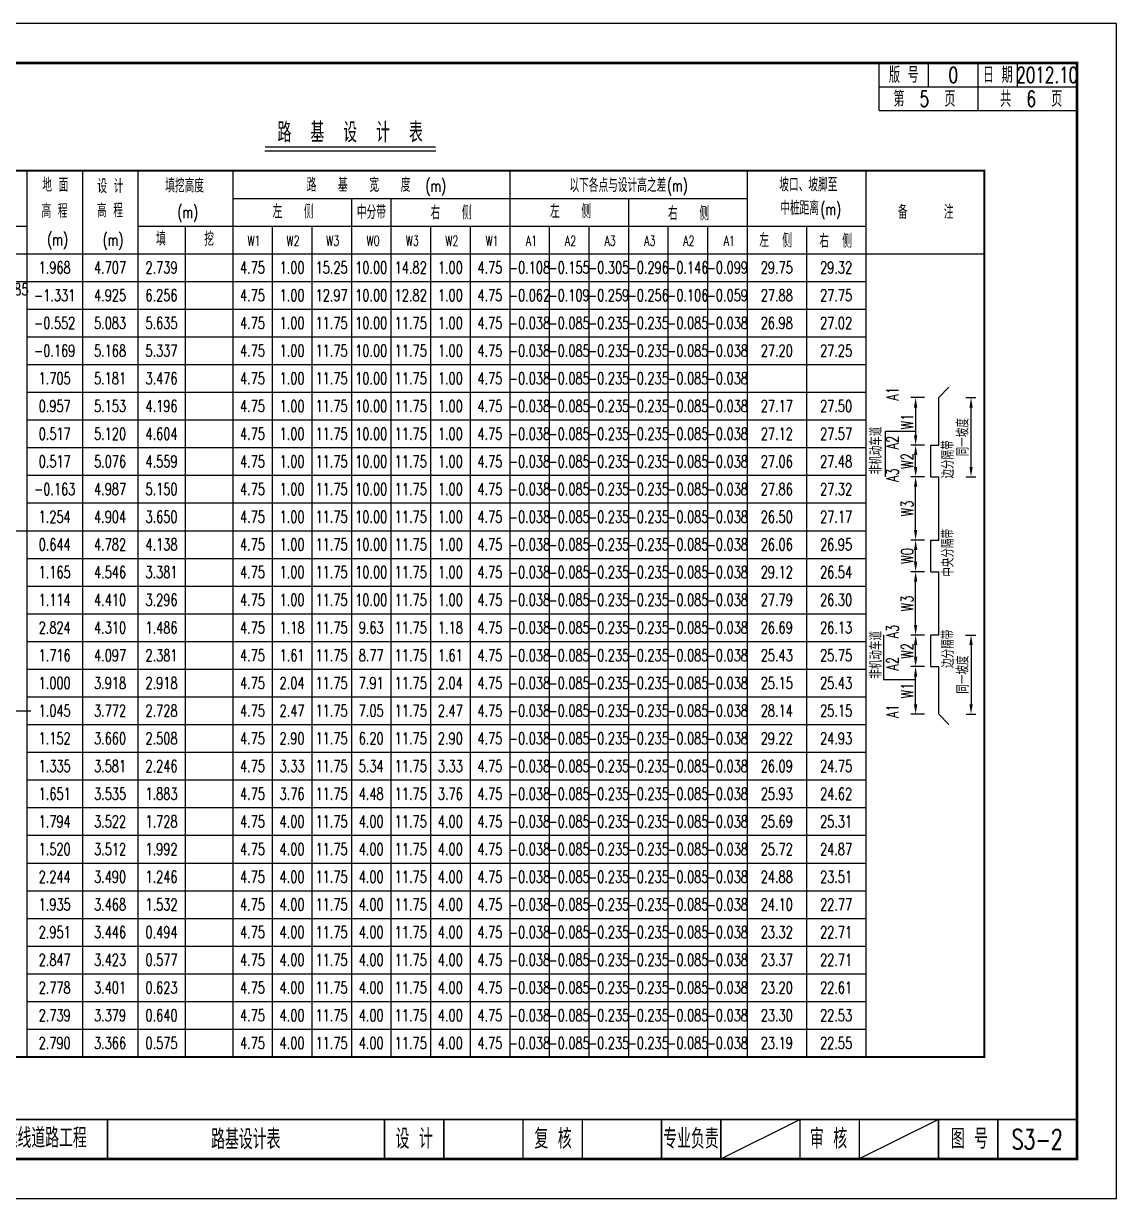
# Model space of a CAD drawing. Header units: inches. Extents: x 1318 to 3988, y 871 to 1396.
# Drawn here: x 3261.5 to 3537.7, y 870.8 to 1167.8 of the extents above; entities that cross this region are included whole.
import ezdxf
from ezdxf.enums import TextEntityAlignment as Align

# ---------------------------------------------------------------- set-up
doc = ezdxf.new("R2010")
doc.units = ezdxf.units.IN
doc.header["$LTSCALE"] = 10
doc.header["$MEASUREMENT"] = 0
for name, color, linetype in [('BIAO_K', 7, 'Continuous'), ('shuju', 3, 'Continuous'), ('图框', 7, 'Continuous'), ('文字', 7, 'Continuous'), ('竖曲线', 5, 'Continuous'), ('表格数据', 5, 'Continuous')]:
    doc.layers.add(name, color=color, linetype=linetype)
doc.styles.get("Standard").update_dxf_attribs({"font": 'simplex1.shx', "width": 0.7, "bigfont": 'hztxt.shx'})
doc.styles.add('style_biao', font='txt', dxfattribs={"width": 0.75, "bigfont": 'hztxt'})
doc.dimstyles.get("Standard").update_dxf_attribs({"dimtxt": 0.18, "dimasz": 0.18, "dimexe": 0.18, "dimexo": 0.0625, "dimgap": 0.09, "dimtad": 0, "dimtih": 1, "dimtoh": 1, "dimdec": 4, "dimzin": 0, "dimdsep": 46, "dimtxsty": 'Standard', "dimcen": 0.09, "dimadec": 0, "dimazin": 0, "dimtfac": 1, "dimtdec": 4, "dimtofl": 0, "dimtmove": 0, "dimatfit": 3, "dimfxl": 0, "dimtolj": 1, "dimtzin": 0, "dimarcsym": 0})

# ---------------------------------------------------------------- blocks, each defined once
blk = doc.blocks.new('series')
at = {"width": 0.75}
for tag, height, p in [('页码', 4, (-35, -19)), ('图名', 5, (-220, -282)), ('图号', 5, (-20, -282))]:
    blk.add_attdef(tag, text='', height=height, dxfattribs=at).set_placement(p, align=Align.MIDDLE_CENTER)
blk = doc.blocks.new('*D39')
at = {"color": 0, "lineweight": -2}
for p, q in [((3489.15, 1061.23), (3485.69, 1061.23)), ((3486.94, 1055.73), (3486.94, 1058.73))]:
    blk.add_line(p, q, dxfattribs=at)
at = {"color": 0}
for points in [[(3486.53, 1058.73), (3487.36, 1058.73), (3486.94, 1061.23)], [(3486.53, 1055.73), (3487.36, 1055.73), (3486.94, 1053.23)]]:
    blk.add_solid(points, dxfattribs=at)
at = {"layer": 'DEFPOINTS', "color": 0}
for p in [(3486.94, 1061.23), (3489.78, 1061.23), (3489.78, 1053.23)]:
    blk.add_point(p, dxfattribs=at)
at = {"color": 0, "insert": (3484.82, 1057.23), "char_height": 3, "attachment_point": 5, "rotation": 90}
blk.add_mtext('\\A1;W2', dxfattribs=at)
blk = doc.blocks.new('*D40')
at = {"color": 0, "lineweight": -2}
for p, q in [((3489.15, 1037.23), (3485.69, 1037.23)), ((3486.94, 1031.73), (3486.94, 1034.73))]:
    blk.add_line(p, q, dxfattribs=at)
at = {"color": 0}
for points in [[(3486.53, 1034.73), (3487.36, 1034.73), (3486.94, 1037.23)], [(3486.53, 1031.73), (3487.36, 1031.73), (3486.94, 1029.23)]]:
    blk.add_solid(points, dxfattribs=at)
at = {"layer": 'DEFPOINTS', "color": 0}
for p in [(3486.94, 1037.23), (3489.78, 1037.23), (3489.78, 1029.23)]:
    blk.add_point(p, dxfattribs=at)
at = {"color": 0, "insert": (3484.82, 1033.23), "char_height": 3, "attachment_point": 5, "rotation": 90}
blk.add_mtext('\\A1;W0', dxfattribs=at)
blk = doc.blocks.new('*D41')
at = {"color": 0, "lineweight": -2}
for p, q in [((3489.15, 1053.23), (3485.69, 1053.23)), ((3486.94, 1039.73), (3486.94, 1050.73))]:
    blk.add_line(p, q, dxfattribs=at)
at = {"color": 0}
for points in [[(3486.53, 1050.73), (3487.36, 1050.73), (3486.94, 1053.23)], [(3486.53, 1039.73), (3487.36, 1039.73), (3486.94, 1037.23)]]:
    blk.add_solid(points, dxfattribs=at)
at = {"layer": 'DEFPOINTS', "color": 0}
for p in [(3486.94, 1053.23), (3489.78, 1053.23), (3489.78, 1037.23)]:
    blk.add_point(p, dxfattribs=at)
at = {"color": 0, "insert": (3484.82, 1045.23), "char_height": 3, "attachment_point": 5, "rotation": 90}
blk.add_mtext('\\A1;W3', dxfattribs=at)
blk = doc.blocks.new('*D42')
at = {"color": 0, "lineweight": -2}
for p, q in [((3489.15, 1073.23), (3485.69, 1073.23)), ((3486.94, 1070.73), (3486.94, 1063.73)), ((3489.15, 1061.23), (3485.69, 1061.23))]:
    blk.add_line(p, q, dxfattribs=at)
at = {"color": 0}
for points in [[(3486.53, 1070.73), (3487.36, 1070.73), (3486.94, 1073.23)], [(3486.53, 1063.73), (3487.36, 1063.73), (3486.94, 1061.23)]]:
    blk.add_solid(points, dxfattribs=at)
at = {"layer": 'DEFPOINTS', "color": 0}
for p in [(3489.78, 1073.23), (3486.94, 1061.23), (3489.78, 1061.23)]:
    blk.add_point(p, dxfattribs=at)
at = {"color": 0, "insert": (3484.82, 1067.23), "char_height": 3, "attachment_point": 5, "rotation": 90}
blk.add_mtext('\\A1;W1', dxfattribs=at)
blk = doc.blocks.new('*D43')
at = {"layer": 'DEFPOINTS', "color": 0}
for p in [(3499.02, 1073.23), (3500.95, 1073.23), (3499.06, 1053.23)]:
    blk.add_point(p, dxfattribs=at)
at = {"layer": 'shuju', "color": 0, "lineweight": -2}
for p, q in [((3499.64, 1073.23), (3502.2, 1073.23)), ((3500.95, 1055.73), (3500.95, 1070.73)), ((3499.68, 1053.23), (3502.2, 1053.23))]:
    blk.add_line(p, q, dxfattribs=at)
at = {"layer": 'shuju', "color": 0}
for points in [[(3500.54, 1070.73), (3501.37, 1070.73), (3500.95, 1073.23)], [(3500.54, 1055.73), (3501.37, 1055.73), (3500.95, 1053.23)]]:
    blk.add_solid(points, dxfattribs=at)
at = {"layer": 'shuju', "color": 0, "insert": (3498.83, 1063.23), "char_height": 3, "attachment_point": 5, "rotation": 90}
blk.add_mtext('\\A1;同一坡度', dxfattribs=at)
blk = doc.blocks.new('*D44')
at = {"layer": 'DEFPOINTS', "color": 0}
for p in [(3498.96, 1013.23), (3499.08, 993.23), (3500.95, 993.23)]:
    blk.add_point(p, dxfattribs=at)
at = {"layer": 'shuju', "color": 0, "lineweight": -2}
for p, q in [((3499.58, 1013.23), (3502.2, 1013.23)), ((3500.95, 1010.73), (3500.95, 995.73)), ((3499.71, 993.23), (3502.2, 993.23))]:
    blk.add_line(p, q, dxfattribs=at)
at = {"layer": 'shuju', "color": 0}
for points in [[(3500.54, 1010.73), (3501.37, 1010.73), (3500.95, 1013.23)], [(3500.54, 995.73), (3501.37, 995.73), (3500.95, 993.23)]]:
    blk.add_solid(points, dxfattribs=at)
at = {"layer": 'shuju', "color": 0, "insert": (3498.83, 1003.23), "char_height": 3, "attachment_point": 5, "rotation": 90}
blk.add_mtext('\\A1;同一坡度', dxfattribs=at)
blk = doc.blocks.new('*D45')
at = {"color": 0, "lineweight": -2}
for p, q in [((3489.15, 1013.23), (3485.69, 1013.23)), ((3486.94, 1007.73), (3486.94, 1010.73))]:
    blk.add_line(p, q, dxfattribs=at)
at = {"color": 0}
for points in [[(3486.53, 1010.73), (3487.36, 1010.73), (3486.94, 1013.23)], [(3486.53, 1007.73), (3487.36, 1007.73), (3486.94, 1005.23)]]:
    blk.add_solid(points, dxfattribs=at)
at = {"layer": 'DEFPOINTS', "color": 0}
for p in [(3486.94, 1013.23), (3489.78, 1013.23), (3489.78, 1005.23)]:
    blk.add_point(p, dxfattribs=at)
at = {"color": 0, "insert": (3484.82, 1009.23), "char_height": 3, "attachment_point": 5, "rotation": 90}
blk.add_mtext('\\A1;W2', dxfattribs=at)
blk = doc.blocks.new('*D46')
at = {"color": 0, "lineweight": -2}
for p, q in [((3489.15, 1005.23), (3485.69, 1005.23)), ((3486.94, 995.73), (3486.94, 1002.73)), ((3489.15, 993.23), (3485.69, 993.23))]:
    blk.add_line(p, q, dxfattribs=at)
at = {"color": 0}
for points in [[(3486.53, 1002.73), (3487.36, 1002.73), (3486.94, 1005.23)], [(3486.53, 995.73), (3487.36, 995.73), (3486.94, 993.23)]]:
    blk.add_solid(points, dxfattribs=at)
at = {"layer": 'DEFPOINTS', "color": 0}
for p in [(3486.94, 1005.23), (3489.78, 1005.23), (3489.78, 993.23)]:
    blk.add_point(p, dxfattribs=at)
at = {"color": 0, "insert": (3484.82, 999.23), "char_height": 3, "attachment_point": 5, "rotation": 90}
blk.add_mtext('\\A1;W1', dxfattribs=at)
blk = doc.blocks.new('*D47')
at = {"color": 0, "lineweight": -2}
for p, q in [((3489.15, 1029.23), (3485.69, 1029.23)), ((3486.94, 1015.73), (3486.94, 1026.73))]:
    blk.add_line(p, q, dxfattribs=at)
at = {"color": 0}
for points in [[(3486.53, 1026.73), (3487.36, 1026.73), (3486.94, 1029.23)], [(3486.53, 1015.73), (3487.36, 1015.73), (3486.94, 1013.23)]]:
    blk.add_solid(points, dxfattribs=at)
at = {"layer": 'DEFPOINTS', "color": 0}
for p in [(3486.94, 1029.23), (3489.78, 1029.23), (3489.78, 1013.23)]:
    blk.add_point(p, dxfattribs=at)
at = {"color": 0, "insert": (3484.82, 1021.23), "char_height": 3, "attachment_point": 5, "rotation": 90}
blk.add_mtext('\\A1;W3', dxfattribs=at)

msp = doc.modelspace()

# ---------------------------------------------------------------- linework, layer by layer
msp.add_line((3322.48378, 1135.59027), (3365.69658, 1135.59027))
msp.add_lwpolyline([(3537.70962, 870.79758), (3537.70962, 1167.79758), (3117.70962, 1167.79758), (3117.70962, 870.79758)], close=True)
at = {"const_width": 0.4}
msp.add_lwpolyline([(3322.48378, 1136.59027), (3365.64865, 1136.59027)], dxfattribs=at)
at = {"layer": 'BIAO_K'}
for p, q in [((3262.34346, 1130.59922), (3262.34346, 906.59922)), ((3276.34346, 1130.59922), (3276.34346, 906.59922)), ((3290.34346, 1130.59922), (3290.34346, 906.59922)), ((3314.34346, 1130.59922), (3314.34346, 906.59922)), ((3384.34346, 1130.59922), (3384.34346, 906.59922)), ((3444.34346, 1130.59922), (3444.34346, 906.59922)), ((3474.34346, 1130.59922), (3474.34346, 906.59922)), ((3314.34346, 1123.59922), (3444.34346, 1123.59922)), ((3344.34346, 1123.59922), (3344.34346, 906.59922)), ((3354.34346, 1123.59922), (3354.34346, 906.59922)), ((3414.34346, 1123.59922), (3414.34346, 906.59922)), ((3190.34346, 1116.59922), (3262.34346, 1116.59922)), ((3290.34346, 1116.59922), (3474.34346, 1116.59922)), ((3302.34346, 1116.59922), (3302.34346, 906.59922)), ((3324.34346, 1116.59922), (3324.34346, 906.59922)), ((3334.34346, 1116.59922), (3334.34346, 906.59922)), ((3364.34346, 1116.59922), (3364.34346, 906.59922)), ((3374.34346, 1116.59922), (3374.34346, 906.59922)), ((3384.34346, 1116.59922), (3384.34346, 906.59922)), ((3394.34346, 1116.59922), (3394.34346, 906.59922)), ((3404.34346, 1116.59922), (3404.34346, 906.59922)), ((3424.34346, 1116.59922), (3424.34346, 906.59922)), ((3434.34346, 1116.59922), (3434.34346, 906.59922)), ((3459.34346, 1116.59922), (3459.34346, 906.59922)), ((3170.34346, 1109.59922), (3504.34346, 1109.59922)), ((3262.34346, 1102.59922), (3474.34346, 1102.59922)), ((3262.34346, 1095.59922), (3474.34346, 1095.59922)), ((3262.34346, 1088.59922), (3474.34346, 1088.59922)), ((3262.34346, 1081.59922), (3474.34346, 1081.59922)), ((3262.34346, 1074.59922), (3474.34346, 1074.59922)), ((3262.34346, 1067.59922), (3474.34346, 1067.59922)), ((3262.34346, 1060.59922), (3474.34346, 1060.59922)), ((3262.34346, 1053.59922), (3474.34346, 1053.59922)), ((3262.34346, 1046.59922), (3474.34346, 1046.59922)), ((3262.34346, 1039.59922), (3474.34346, 1039.59922)), ((3262.34346, 1032.59922), (3474.34346, 1032.59922)), ((3262.34346, 1025.59922), (3474.34346, 1025.59922)), ((3262.34346, 1018.59922), (3474.34346, 1018.59922)), ((3262.34346, 1011.59922), (3474.34346, 1011.59922)), ((3262.34346, 1004.59922), (3474.34346, 1004.59922)), ((3262.34346, 997.59922), (3474.34346, 997.59922)), ((3262.34346, 990.59922), (3474.34346, 990.59922)), ((3262.34346, 983.59922), (3474.34346, 983.59922)), ((3262.34346, 976.59922), (3474.34346, 976.59922)), ((3262.34346, 969.59922), (3474.34346, 969.59922)), ((3262.34346, 962.59922), (3474.34346, 962.59922)), ((3262.34346, 955.59922), (3474.34346, 955.59922)), ((3262.34346, 948.59922), (3474.34346, 948.59922)), ((3262.34346, 941.59922), (3474.34346, 941.59922)), ((3262.34346, 934.59922), (3474.34346, 934.59922)), ((3262.34346, 927.59922), (3474.34346, 927.59922)), ((3262.34346, 920.59922), (3474.34346, 920.59922)), ((3262.34346, 913.59922), (3474.34346, 913.59922))]:
    msp.add_line(p, q, dxfattribs=at)
at = {"layer": 'BIAO_K', "const_width": 0.5}
msp.add_lwpolyline([(3170.34346, 906.59922), (3504.34346, 906.59922), (3504.34346, 1130.59922), (3170.34346, 1130.59922)], close=True, dxfattribs=at)
at = {"layer": 'BIAO_K', "color": 1}
for points in [[(3492.78862, 1073.23295), (3495.34557, 1075.85654)], [(3492.78862, 1061.23295), (3492.78862, 1073.23295)], [(3490.78862, 1053.23295), (3490.78862, 1061.23295)], [(3490.78862, 1061.23295), (3492.78862, 1061.23295)], [(3490.78862, 1053.23295), (3492.78862, 1053.23295)], [(3492.78862, 1037.23295), (3492.78862, 1053.23295)], [(3490.78862, 1037.23295), (3492.78862, 1037.23295)], [(3490.78862, 1029.23295), (3490.78862, 1037.23295)], [(3490.78862, 1029.23295), (3492.78862, 1029.23295)], [(3492.78862, 1013.23295), (3492.78862, 1029.23295)], [(3490.78862, 1013.23295), (3492.78862, 1013.23295)], [(3490.78862, 1005.23295), (3490.78862, 1013.23295)], [(3490.78862, 1005.23295), (3492.78862, 1005.23295)], [(3492.78862, 993.23295), (3492.78862, 1005.23295)], [(3492.78862, 993.23295), (3495.34557, 990.60936)]]:
    msp.add_lwpolyline(points, dxfattribs=at)
at = {"layer": 'shuju'}
for p, q in [((3486.83257, 1064.70217), (3479.27466, 1064.70217)), ((3479.27466, 1064.70217), (3479.27466, 1053.23295)), ((3478.82053, 1013.23295), (3478.82053, 1001.97848)), ((3478.82053, 1001.97848), (3486.90978, 1001.97848))]:
    msp.add_line(p, q, dxfattribs=at)
at = {"layer": '图框'}
for p, q in [((3477.70962, 1145.79758), (3477.70962, 1157.79758)), ((3490.20962, 1151.79758), (3490.20962, 1157.79758)), ((3502.70962, 1151.79758), (3502.70962, 1157.79758)), ((3512.70962, 1151.79758), (3512.70962, 1157.79758)), ((3477.70962, 1151.79758), (3527.70962, 1151.79758)), ((3502.70962, 1145.79758), (3502.70962, 1151.79758)), ((3477.70962, 1145.79758), (3527.70962, 1145.79758)), ((3437.70962, 880.79758), (3457.70962, 890.79758)), ((3492.70962, 890.79758), (3472.70962, 880.79758))]:
    msp.add_line(p, q, dxfattribs=at)
for points, const_width in [([(3527.70962, 1157.79758), (3147.70962, 1157.79758), (3147.70962, 880.79758), (3527.70962, 880.79758), (3527.70962, 1157.79758)], 0.7), ([(3147.70962, 890.79758), (3527.70962, 890.79758)], 0.4), ([(3282.70962, 880.79758), (3282.70962, 890.79758)], 0.4), ([(3352.70962, 880.79758), (3352.70962, 890.79758)], 0.4), ([(3367.70962, 880.79758), (3367.70962, 890.79758)], 0.4), ([(3387.70962, 880.79758), (3387.70962, 890.79758)], 0.4), ([(3402.70962, 880.79758), (3402.70962, 890.79758)], 0.4), ([(3422.70962, 880.79758), (3422.70962, 890.79758)], 0.4), ([(3422.70962, 880.79758), (3422.70962, 890.79758)], 0.4), ([(3437.70962, 880.79758), (3437.70962, 890.79758)], 0.4), ([(3457.70962, 880.79758), (3457.70962, 890.79758)], 0.4), ([(3472.70962, 880.79758), (3472.70962, 890.79758)], 0.4), ([(3492.70962, 880.79758), (3492.70962, 890.79758)], 0.4), ([(3507.70962, 880.79758), (3507.70962, 890.79758)], 0.4)]:
    msp.add_lwpolyline(points, dxfattribs=dict(at, const_width=const_width))
at = {"layer": '竖曲线'}
for p, q in [((3244.34346, 1102.59922), (3263.34346, 1102.59922)), ((3244.34346, 1039.59922), (3263.34346, 1039.59922)), ((3244.34346, 994.09922), (3263.34346, 994.09922))]:
    msp.add_line(p, q, dxfattribs=at)

# ---------------------------------------------------------------- block references
at = {"layer": '图框'}
ref = msp.add_blockref('series', (3537.65641, 1167.75584), dxfattribs=at)
ref.add_attrib('页码', '第  5  页     共  6  页', dxfattribs={"layer": '0', "height": 4, "width": 0.7}).set_placement((3502.65641, 1148.75584), align=Align.MIDDLE_CENTER)
ref.add_attrib('图名', '路基设计表', dxfattribs={"layer": '0', "height": 5, "width": 0.7}).set_placement((3317.65641, 885.75584), align=Align.MIDDLE_CENTER)
ref.add_attrib('图号', 'S3-2', dxfattribs={"layer": '0', "height": 5, "width": 0.7}).set_placement((3517.65641, 885.75584), align=Align.MIDDLE_CENTER)

# ---------------------------------------------------------------- texts
at = {"width": 0.7}
for s, p in [('A1', (3482.58483, 1072.51252)), ('A2', (3482.58483, 1060.18949)), ('A3', (3482.58483, 1051.94127)), ('A3', (3482.58483, 1012.39591)), ('A2', (3482.58483, 1004.2701)), ('A1', (3482.58483, 992.30034))]:
    msp.add_text(s, height=3, rotation=90, dxfattribs=at).set_placement(p)
at = {"layer": 'BIAO_K', "width": 0.7}
for s, height, p in [('地 面', 3.5, (3266.20696, 1125.24251)), ('设 计', 3.5, (3280.14073, 1124.91948)), ('填挖高度', 3.5, (3297.27965, 1125.0659)), ('路   基   宽   度', 3.5, (3333.03099, 1125.25892)), ('(m)', 3, (3363.04952, 1125.27869)), ('以下各点与设计高之差', 3.5, (3399.42886, 1125.17592)), ('(m)', 3, (3424.09768, 1125.36088)), ('坡口、坡脚至', 3.5, (3452.47973, 1125.32389)), ('高 程', 3.5, (3280.02414, 1118.78554)), ('中桩距离', 3.5, (3452.72901, 1119.40659)), ('(m)', 3, (3462.86113, 1119.37857)), ('高 程', 3.5, (3266.00954, 1118.64896)), ('(m)', 3, (3300.36439, 1118.61122)), ('左   侧', 3.5, (3324.43401, 1118.54252)), ('中分带', 3.5, (3345.7254, 1118.35294)), ('右   侧', 3.5, (3364.36213, 1118.24684)), ('左   侧', 3.5, (3394.54942, 1118.61473)), ('右   侧', 3.5, (3424.37306, 1118.06828)), ('备     注', 3.5, (3482.4751, 1118.41066)), ('(m)', 3, (3267.45956, 1111.69902)), ('(m)', 3, (3281.45844, 1111.59648)), ('填', 3.5, (3294.97764, 1111.63021)), ('挖', 3.5, (3307.14987, 1111.57016)), ('W1', 2.5, (3318.07591, 1111.62908)), ('W2', 2.5, (3327.93057, 1111.62908)), ('W3', 2.5, (3337.98503, 1111.62908)), ('W0', 2.5, (3348.16777, 1111.62908)), ('W3', 2.5, (3358.08022, 1111.62908)), ('W2', 2.5, (3368.08022, 1111.62908)), ('W1', 2.5, (3378.25578, 1111.62908)), ('A1', 2.5, (3388.43882, 1111.62908)), ('A2', 2.5, (3398.2949, 1111.62908)), ('A3', 2.5, (3408.2949, 1111.62908)), ('A3', 2.5, (3418.35141, 1111.62908)), ('A2', 2.5, (3428.2066, 1111.62908)), ('A1', 2.5, (3438.43385, 1111.62908)), ('左  侧', 3.5, (3447.44089, 1111.23281)), ('右  侧', 3.5, (3462.59486, 1111.09376))]:
    msp.add_text(s, height=height, dxfattribs=at).set_placement(p)
at = {"layer": 'shuju', "style": 'style_biao', "width": 0.7}
for s, p in [('非机动车道', (3478.37664, 1053.82491)), ('边分隔带', (3496.5819, 1052.77522))]:
    msp.add_text(s, height=3, rotation=90, dxfattribs=at).set_placement(p)
at = {"layer": 'shuju', "width": 0.7}
for s, p in [('中央分隔带', (3496.5819, 1027.96045)), ('边分隔带', (3496.59471, 1004.90444)), ('非机动车道', (3478.37664, 1002.17277))]:
    msp.add_text(s, height=3, rotation=90, dxfattribs=at).set_placement(p)
at = {"layer": '图框', "width": 0.7}
for s, height, p in [('版 号', 4, (3483.95962, 1154.79758)), ('0', 4, (3496.45962, 1154.79758)), ('日 期', 4, (3507.70962, 1154.79758)), ('2012.10', 4, (3520.20962, 1154.79758)), ('佛山市禅城区南庄二桥北延线道路工程', 5, (3247.70962, 886.11229)), ('设 计', 5, (3360.21038, 885.89217)), ('复 核', 5, (3395.3052, 885.89217)), ('专业负责', 5, (3430.15594, 885.89217)), ('审 核', 5, (3464.92975, 885.89217)), ('图 号', 5, (3500.54892, 885.89217))]:
    msp.add_text(s, height=height, dxfattribs=at).set_placement(p, align=Align.MIDDLE_CENTER)
at = {"layer": '文字', "width": 0.7}
msp.add_text('路  基  设  计  表', height=5, dxfattribs=at).set_placement((3325.68692, 1137.76533))
at = {"layer": '竖曲线', "width": 0.7}
msp.add_text('K1+791.585', height=3, dxfattribs=at).set_placement((3253.84346, 1100.59922), align=Align.MIDDLE)
at = {"layer": '表格数据', "width": 0.7}
for s, p in [('1.968', (3269.34346, 1106.09922)), ('4.707', (3283.34346, 1106.09922)), ('2.739', (3296.34346, 1106.09922)), ('4.75', (3319.34346, 1106.09922)), ('1.00', (3329.34346, 1106.09922)), ('15.25', (3339.34346, 1106.09922)), ('10.00', (3349.34346, 1106.09922)), ('14.82', (3359.34346, 1106.09922)), ('1.00', (3369.34346, 1106.09922)), ('4.75', (3379.34346, 1106.09922)), ('4.75', (3379.34346, 1106.09922)), ('-0.108', (3389.34346, 1106.09922)), ('-0.155', (3399.34346, 1106.09922)), ('-0.305', (3409.34346, 1106.09922)), ('-0.296', (3419.34346, 1106.09922)), ('-0.146', (3429.34346, 1106.09922)), ('-0.099', (3439.34346, 1106.09922)), ('29.75', (3451.84346, 1106.09922)), ('29.32', (3466.84346, 1106.09922)), ('-1.331', (3269.34346, 1099.09922)), ('4.925', (3283.34346, 1099.09922)), ('6.256', (3296.34346, 1099.09922)), ('4.75', (3319.34346, 1099.09922)), ('1.00', (3329.34346, 1099.09922)), ('12.97', (3339.34346, 1099.09922)), ('10.00', (3349.34346, 1099.09922)), ('12.82', (3359.34346, 1099.09922)), ('1.00', (3369.34346, 1099.09922)), ('4.75', (3379.34346, 1099.09922)), ('4.75', (3379.34346, 1099.09922)), ('-0.062', (3389.34346, 1099.09922)), ('-0.109', (3399.34346, 1099.09922)), ('-0.259', (3409.34346, 1099.09922)), ('-0.256', (3419.34346, 1099.09922)), ('-0.106', (3429.34346, 1099.09922)), ('-0.059', (3439.34346, 1099.09922)), ('27.88', (3451.84346, 1099.09922)), ('27.75', (3466.84346, 1099.09922)), ('-0.552', (3269.34346, 1092.09922)), ('5.083', (3283.34346, 1092.09922)), ('5.635', (3296.34346, 1092.09922)), ('4.75', (3319.34346, 1092.09922)), ('1.00', (3329.34346, 1092.09922)), ('11.75', (3339.34346, 1092.09922)), ('10.00', (3349.34346, 1092.09922)), ('11.75', (3359.34346, 1092.09922)), ('1.00', (3369.34346, 1092.09922)), ('4.75', (3379.34346, 1092.09922)), ('4.75', (3379.34346, 1092.09922)), ('-0.038', (3389.34346, 1092.09922)), ('-0.085', (3399.34346, 1092.09922)), ('-0.235', (3409.34346, 1092.09922)), ('-0.235', (3419.34346, 1092.09922)), ('-0.085', (3429.34346, 1092.09922)), ('-0.038', (3439.34346, 1092.09922)), ('26.98', (3451.84346, 1092.09922)), ('27.02', (3466.84346, 1092.09922)), ('-0.169', (3269.34346, 1085.09922)), ('5.168', (3283.34346, 1085.09922)), ('5.337', (3296.34346, 1085.09922)), ('4.75', (3319.34346, 1085.09922)), ('1.00', (3329.34346, 1085.09922)), ('11.75', (3339.34346, 1085.09922)), ('10.00', (3349.34346, 1085.09922)), ('11.75', (3359.34346, 1085.09922)), ('1.00', (3369.34346, 1085.09922)), ('4.75', (3379.34346, 1085.09922)), ('4.75', (3379.34346, 1085.09922)), ('-0.038', (3389.34346, 1085.09922)), ('-0.085', (3399.34346, 1085.09922)), ('-0.235', (3409.34346, 1085.09922)), ('-0.235', (3419.34346, 1085.09922)), ('-0.085', (3429.34346, 1085.09922)), ('-0.038', (3439.34346, 1085.09922)), ('27.20', (3451.84346, 1085.09922)), ('27.25', (3466.84346, 1085.09922)), ('1.705', (3269.34346, 1078.09922)), ('5.181', (3283.34346, 1078.09922)), ('3.476', (3296.34346, 1078.09922)), ('4.75', (3319.34346, 1078.09922)), ('1.00', (3329.34346, 1078.09922)), ('11.75', (3339.34346, 1078.09922)), ('10.00', (3349.34346, 1078.09922)), ('11.75', (3359.34346, 1078.09922)), ('1.00', (3369.34346, 1078.09922)), ('4.75', (3379.34346, 1078.09922)), ('4.75', (3379.34346, 1078.09922)), ('-0.038', (3389.34346, 1078.09922)), ('-0.085', (3399.34346, 1078.09922)), ('-0.235', (3409.34346, 1078.09922)), ('-0.235', (3419.34346, 1078.09922)), ('-0.085', (3429.34346, 1078.09922)), ('-0.038', (3439.34346, 1078.09922)), ('0.957', (3269.34346, 1071.09922)), ('5.153', (3283.34346, 1071.09922)), ('4.196', (3296.34346, 1071.09922)), ('4.75', (3319.34346, 1071.09922)), ('1.00', (3329.34346, 1071.09922)), ('11.75', (3339.34346, 1071.09922)), ('10.00', (3349.34346, 1071.09922)), ('11.75', (3359.34346, 1071.09922)), ('1.00', (3369.34346, 1071.09922)), ('4.75', (3379.34346, 1071.09922)), ('4.75', (3379.34346, 1071.09922)), ('-0.038', (3389.34346, 1071.09922)), ('-0.085', (3399.34346, 1071.09922)), ('-0.235', (3409.34346, 1071.09922)), ('-0.235', (3419.34346, 1071.09922)), ('-0.085', (3429.34346, 1071.09922)), ('-0.038', (3439.34346, 1071.09922)), ('27.17', (3451.84346, 1071.09922)), ('27.50', (3466.84346, 1071.09922)), ('0.517', (3269.34346, 1064.09922)), ('5.120', (3283.34346, 1064.09922)), ('4.604', (3296.34346, 1064.09922)), ('4.75', (3319.34346, 1064.09922)), ('1.00', (3329.34346, 1064.09922)), ('11.75', (3339.34346, 1064.09922)), ('10.00', (3349.34346, 1064.09922)), ('11.75', (3359.34346, 1064.09922)), ('1.00', (3369.34346, 1064.09922)), ('4.75', (3379.34346, 1064.09922)), ('4.75', (3379.34346, 1064.09922)), ('-0.038', (3389.34346, 1064.09922)), ('-0.085', (3399.34346, 1064.09922)), ('-0.235', (3409.34346, 1064.09922)), ('-0.235', (3419.34346, 1064.09922)), ('-0.085', (3429.34346, 1064.09922)), ('-0.038', (3439.34346, 1064.09922)), ('27.12', (3451.84346, 1064.09922)), ('27.57', (3466.84346, 1064.09922)), ('0.517', (3269.34346, 1057.09922)), ('5.076', (3283.34346, 1057.09922)), ('4.559', (3296.34346, 1057.09922)), ('4.75', (3319.34346, 1057.09922)), ('1.00', (3329.34346, 1057.09922)), ('11.75', (3339.34346, 1057.09922)), ('10.00', (3349.34346, 1057.09922)), ('11.75', (3359.34346, 1057.09922)), ('1.00', (3369.34346, 1057.09922)), ('4.75', (3379.34346, 1057.09922)), ('4.75', (3379.34346, 1057.09922)), ('-0.038', (3389.34346, 1057.09922)), ('-0.085', (3399.34346, 1057.09922)), ('-0.235', (3409.34346, 1057.09922)), ('-0.235', (3419.34346, 1057.09922)), ('-0.085', (3429.34346, 1057.09922)), ('-0.038', (3439.34346, 1057.09922)), ('27.06', (3451.84346, 1057.09922)), ('27.48', (3466.84346, 1057.09922)), ('-0.163', (3269.34346, 1050.09922)), ('4.987', (3283.34346, 1050.09922)), ('5.150', (3296.34346, 1050.09922)), ('4.75', (3319.34346, 1050.09922)), ('1.00', (3329.34346, 1050.09922)), ('11.75', (3339.34346, 1050.09922)), ('10.00', (3349.34346, 1050.09922)), ('11.75', (3359.34346, 1050.09922)), ('1.00', (3369.34346, 1050.09922)), ('4.75', (3379.34346, 1050.09922)), ('4.75', (3379.34346, 1050.09922)), ('-0.038', (3389.34346, 1050.09922)), ('-0.085', (3399.34346, 1050.09922)), ('-0.235', (3409.34346, 1050.09922)), ('-0.235', (3419.34346, 1050.09922)), ('-0.085', (3429.34346, 1050.09922)), ('-0.038', (3439.34346, 1050.09922)), ('27.86', (3451.84346, 1050.09922)), ('27.32', (3466.84346, 1050.09922)), ('1.254', (3269.34346, 1043.09922)), ('4.904', (3283.34346, 1043.09922)), ('3.650', (3296.34346, 1043.09922)), ('4.75', (3319.34346, 1043.09922)), ('1.00', (3329.34346, 1043.09922)), ('11.75', (3339.34346, 1043.09922)), ('10.00', (3349.34346, 1043.09922)), ('11.75', (3359.34346, 1043.09922)), ('1.00', (3369.34346, 1043.09922)), ('4.75', (3379.34346, 1043.09922)), ('4.75', (3379.34346, 1043.09922)), ('-0.038', (3389.34346, 1043.09922)), ('-0.085', (3399.34346, 1043.09922)), ('-0.235', (3409.34346, 1043.09922)), ('-0.235', (3419.34346, 1043.09922)), ('-0.085', (3429.34346, 1043.09922)), ('-0.038', (3439.34346, 1043.09922)), ('26.50', (3451.84346, 1043.09922)), ('27.17', (3466.84346, 1043.09922)), ('0.644', (3269.34346, 1036.09922)), ('4.782', (3283.34346, 1036.09922)), ('4.138', (3296.34346, 1036.09922)), ('4.75', (3319.34346, 1036.09922)), ('1.00', (3329.34346, 1036.09922)), ('11.75', (3339.34346, 1036.09922)), ('10.00', (3349.34346, 1036.09922)), ('11.75', (3359.34346, 1036.09922)), ('1.00', (3369.34346, 1036.09922)), ('4.75', (3379.34346, 1036.09922)), ('4.75', (3379.34346, 1036.09922)), ('-0.038', (3389.34346, 1036.09922)), ('-0.085', (3399.34346, 1036.09922)), ('-0.235', (3409.34346, 1036.09922)), ('-0.235', (3419.34346, 1036.09922)), ('-0.085', (3429.34346, 1036.09922)), ('-0.038', (3439.34346, 1036.09922)), ('26.06', (3451.84346, 1036.09922)), ('26.95', (3466.84346, 1036.09922)), ('1.165', (3269.34346, 1029.09922)), ('4.546', (3283.34346, 1029.09922)), ('3.381', (3296.34346, 1029.09922)), ('4.75', (3319.34346, 1029.09922)), ('1.00', (3329.34346, 1029.09922)), ('11.75', (3339.34346, 1029.09922)), ('10.00', (3349.34346, 1029.09922)), ('11.75', (3359.34346, 1029.09922)), ('1.00', (3369.34346, 1029.09922)), ('4.75', (3379.34346, 1029.09922)), ('4.75', (3379.34346, 1029.09922)), ('-0.038', (3389.34346, 1029.09922)), ('-0.085', (3399.34346, 1029.09922)), ('-0.235', (3409.34346, 1029.09922)), ('-0.235', (3419.34346, 1029.09922)), ('-0.085', (3429.34346, 1029.09922)), ('-0.038', (3439.34346, 1029.09922)), ('29.12', (3451.84346, 1029.09922)), ('26.54', (3466.84346, 1029.09922)), ('1.114', (3269.34346, 1022.09922)), ('4.410', (3283.34346, 1022.09922)), ('3.296', (3296.34346, 1022.09922)), ('4.75', (3319.34346, 1022.09922)), ('1.00', (3329.34346, 1022.09922)), ('11.75', (3339.34346, 1022.09922)), ('10.00', (3349.34346, 1022.09922)), ('11.75', (3359.34346, 1022.09922)), ('1.00', (3369.34346, 1022.09922)), ('4.75', (3379.34346, 1022.09922)), ('4.75', (3379.34346, 1022.09922)), ('-0.038', (3389.34346, 1022.09922)), ('-0.085', (3399.34346, 1022.09922)), ('-0.235', (3409.34346, 1022.09922)), ('-0.235', (3419.34346, 1022.09922)), ('-0.085', (3429.34346, 1022.09922)), ('-0.038', (3439.34346, 1022.09922)), ('27.79', (3451.84346, 1022.09922)), ('26.30', (3466.84346, 1022.09922)), ('2.824', (3269.34346, 1015.09922)), ('4.310', (3283.34346, 1015.09922)), ('1.486', (3296.34346, 1015.09922)), ('4.75', (3319.34346, 1015.09922)), ('1.18', (3329.34346, 1015.09922)), ('11.75', (3339.34346, 1015.09922)), ('9.63', (3349.34346, 1015.09922)), ('11.75', (3359.34346, 1015.09922)), ('1.18', (3369.34346, 1015.09922)), ('4.75', (3379.34346, 1015.09922)), ('4.75', (3379.34346, 1015.09922)), ('-0.038', (3389.34346, 1015.09922)), ('-0.085', (3399.34346, 1015.09922)), ('-0.235', (3409.34346, 1015.09922)), ('-0.235', (3419.34346, 1015.09922)), ('-0.085', (3429.34346, 1015.09922)), ('-0.038', (3439.34346, 1015.09922)), ('26.69', (3451.84346, 1015.09922)), ('26.13', (3466.84346, 1015.09922)), ('1.716', (3269.34346, 1008.09922)), ('4.097', (3283.34346, 1008.09922)), ('2.381', (3296.34346, 1008.09922)), ('4.75', (3319.34346, 1008.09922)), ('1.61', (3329.34346, 1008.09922)), ('11.75', (3339.34346, 1008.09922)), ('8.77', (3349.34346, 1008.09922)), ('11.75', (3359.34346, 1008.09922)), ('1.61', (3369.34346, 1008.09922)), ('4.75', (3379.34346, 1008.09922)), ('4.75', (3379.34346, 1008.09922)), ('-0.038', (3389.34346, 1008.09922)), ('-0.085', (3399.34346, 1008.09922)), ('-0.235', (3409.34346, 1008.09922)), ('-0.235', (3419.34346, 1008.09922)), ('-0.085', (3429.34346, 1008.09922)), ('-0.038', (3439.34346, 1008.09922)), ('25.43', (3451.84346, 1008.09922)), ('25.75', (3466.84346, 1008.09922)), ('1.000', (3269.34346, 1001.09922)), ('3.918', (3283.34346, 1001.09922)), ('2.918', (3296.34346, 1001.09922)), ('4.75', (3319.34346, 1001.09922)), ('2.04', (3329.34346, 1001.09922)), ('11.75', (3339.34346, 1001.09922)), ('7.91', (3349.34346, 1001.09922)), ('11.75', (3359.34346, 1001.09922)), ('2.04', (3369.34346, 1001.09922)), ('4.75', (3379.34346, 1001.09922)), ('4.75', (3379.34346, 1001.09922)), ('-0.038', (3389.34346, 1001.09922)), ('-0.085', (3399.34346, 1001.09922)), ('-0.235', (3409.34346, 1001.09922)), ('-0.235', (3419.34346, 1001.09922)), ('-0.085', (3429.34346, 1001.09922)), ('-0.038', (3439.34346, 1001.09922)), ('25.15', (3451.84346, 1001.09922)), ('25.43', (3466.84346, 1001.09922)), ('1.045', (3269.34346, 994.09922)), ('3.772', (3283.34346, 994.09922)), ('2.728', (3296.34346, 994.09922)), ('4.75', (3319.34346, 994.09922)), ('2.47', (3329.34346, 994.09922)), ('11.75', (3339.34346, 994.09922)), ('7.05', (3349.34346, 994.09922)), ('11.75', (3359.34346, 994.09922)), ('2.47', (3369.34346, 994.09922)), ('4.75', (3379.34346, 994.09922)), ('4.75', (3379.34346, 994.09922)), ('-0.038', (3389.34346, 994.09922)), ('-0.085', (3399.34346, 994.09922)), ('-0.235', (3409.34346, 994.09922)), ('-0.235', (3419.34346, 994.09922)), ('-0.085', (3429.34346, 994.09922)), ('-0.038', (3439.34346, 994.09922)), ('28.14', (3451.84346, 994.09922)), ('25.15', (3466.84346, 994.09922)), ('1.152', (3269.34346, 987.09922)), ('3.660', (3283.34346, 987.09922)), ('2.508', (3296.34346, 987.09922)), ('4.75', (3319.34346, 987.09922)), ('2.90', (3329.34346, 987.09922)), ('11.75', (3339.34346, 987.09922)), ('6.20', (3349.34346, 987.09922)), ('11.75', (3359.34346, 987.09922)), ('2.90', (3369.34346, 987.09922)), ('4.75', (3379.34346, 987.09922)), ('4.75', (3379.34346, 987.09922)), ('-0.038', (3389.34346, 987.09922)), ('-0.085', (3399.34346, 987.09922)), ('-0.235', (3409.34346, 987.09922)), ('-0.235', (3419.34346, 987.09922)), ('-0.085', (3429.34346, 987.09922)), ('-0.038', (3439.34346, 987.09922)), ('29.22', (3451.84346, 987.09922)), ('24.93', (3466.84346, 987.09922)), ('1.335', (3269.34346, 980.09922)), ('3.581', (3283.34346, 980.09922)), ('2.246', (3296.34346, 980.09922)), ('4.75', (3319.34346, 980.09922)), ('3.33', (3329.34346, 980.09922)), ('11.75', (3339.34346, 980.09922)), ('5.34', (3349.34346, 980.09922)), ('11.75', (3359.34346, 980.09922)), ('3.33', (3369.34346, 980.09922)), ('4.75', (3379.34346, 980.09922)), ('4.75', (3379.34346, 980.09922)), ('-0.038', (3389.34346, 980.09922)), ('-0.085', (3399.34346, 980.09922)), ('-0.235', (3409.34346, 980.09922)), ('-0.235', (3419.34346, 980.09922)), ('-0.085', (3429.34346, 980.09922)), ('-0.038', (3439.34346, 980.09922)), ('26.09', (3451.84346, 980.09922)), ('24.75', (3466.84346, 980.09922)), ('1.651', (3269.34346, 973.09922)), ('3.535', (3283.34346, 973.09922)), ('1.883', (3296.34346, 973.09922)), ('4.75', (3319.34346, 973.09922)), ('3.76', (3329.34346, 973.09922)), ('11.75', (3339.34346, 973.09922)), ('4.48', (3349.34346, 973.09922)), ('11.75', (3359.34346, 973.09922)), ('3.76', (3369.34346, 973.09922)), ('4.75', (3379.34346, 973.09922)), ('4.75', (3379.34346, 973.09922)), ('-0.038', (3389.34346, 973.09922)), ('-0.085', (3399.34346, 973.09922)), ('-0.235', (3409.34346, 973.09922)), ('-0.235', (3419.34346, 973.09922)), ('-0.085', (3429.34346, 973.09922)), ('-0.038', (3439.34346, 973.09922)), ('25.93', (3451.84346, 973.09922)), ('24.62', (3466.84346, 973.09922)), ('1.794', (3269.34346, 966.09922)), ('3.522', (3283.34346, 966.09922)), ('1.728', (3296.34346, 966.09922)), ('4.75', (3319.34346, 966.09922)), ('4.00', (3329.34346, 966.09922)), ('11.75', (3339.34346, 966.09922)), ('4.00', (3349.34346, 966.09922)), ('11.75', (3359.34346, 966.09922)), ('4.00', (3369.34346, 966.09922)), ('4.75', (3379.34346, 966.09922)), ('4.75', (3379.34346, 966.09922)), ('-0.038', (3389.34346, 966.09922)), ('-0.085', (3399.34346, 966.09922)), ('-0.235', (3409.34346, 966.09922)), ('-0.235', (3419.34346, 966.09922)), ('-0.085', (3429.34346, 966.09922)), ('-0.038', (3439.34346, 966.09922)), ('25.69', (3451.84346, 966.09922)), ('25.31', (3466.84346, 966.09922)), ('1.520', (3269.34346, 959.09922)), ('3.512', (3283.34346, 959.09922)), ('1.992', (3296.34346, 959.09922)), ('4.75', (3319.34346, 959.09922)), ('4.00', (3329.34346, 959.09922)), ('11.75', (3339.34346, 959.09922)), ('4.00', (3349.34346, 959.09922)), ('11.75', (3359.34346, 959.09922)), ('4.00', (3369.34346, 959.09922)), ('4.75', (3379.34346, 959.09922)), ('4.75', (3379.34346, 959.09922)), ('-0.038', (3389.34346, 959.09922)), ('-0.085', (3399.34346, 959.09922)), ('-0.235', (3409.34346, 959.09922)), ('-0.235', (3419.34346, 959.09922)), ('-0.085', (3429.34346, 959.09922)), ('-0.038', (3439.34346, 959.09922)), ('25.72', (3451.84346, 959.09922)), ('24.87', (3466.84346, 959.09922)), ('2.244', (3269.34346, 952.09922)), ('3.490', (3283.34346, 952.09922)), ('1.246', (3296.34346, 952.09922)), ('4.75', (3319.34346, 952.09922)), ('4.00', (3329.34346, 952.09922)), ('11.75', (3339.34346, 952.09922)), ('4.00', (3349.34346, 952.09922)), ('11.75', (3359.34346, 952.09922)), ('4.00', (3369.34346, 952.09922)), ('4.75', (3379.34346, 952.09922)), ('4.75', (3379.34346, 952.09922)), ('-0.038', (3389.34346, 952.09922)), ('-0.085', (3399.34346, 952.09922)), ('-0.235', (3409.34346, 952.09922)), ('-0.235', (3419.34346, 952.09922)), ('-0.085', (3429.34346, 952.09922)), ('-0.038', (3439.34346, 952.09922)), ('24.88', (3451.84346, 952.09922)), ('23.51', (3466.84346, 952.09922)), ('1.935', (3269.34346, 945.09922)), ('3.468', (3283.34346, 945.09922)), ('1.532', (3296.34346, 945.09922)), ('4.75', (3319.34346, 945.09922)), ('4.00', (3329.34346, 945.09922)), ('11.75', (3339.34346, 945.09922)), ('4.00', (3349.34346, 945.09922)), ('11.75', (3359.34346, 945.09922)), ('4.00', (3369.34346, 945.09922)), ('4.75', (3379.34346, 945.09922)), ('4.75', (3379.34346, 945.09922)), ('-0.038', (3389.34346, 945.09922)), ('-0.085', (3399.34346, 945.09922)), ('-0.235', (3409.34346, 945.09922)), ('-0.235', (3419.34346, 945.09922)), ('-0.085', (3429.34346, 945.09922)), ('-0.038', (3439.34346, 945.09922)), ('24.10', (3451.84346, 945.09922)), ('22.77', (3466.84346, 945.09922)), ('2.951', (3269.34346, 938.09922)), ('3.446', (3283.34346, 938.09922)), ('0.494', (3296.34346, 938.09922)), ('4.75', (3319.34346, 938.09922)), ('4.00', (3329.34346, 938.09922)), ('11.75', (3339.34346, 938.09922)), ('4.00', (3349.34346, 938.09922)), ('11.75', (3359.34346, 938.09922)), ('4.00', (3369.34346, 938.09922)), ('4.75', (3379.34346, 938.09922)), ('4.75', (3379.34346, 938.09922)), ('-0.038', (3389.34346, 938.09922)), ('-0.085', (3399.34346, 938.09922)), ('-0.235', (3409.34346, 938.09922)), ('-0.235', (3419.34346, 938.09922)), ('-0.085', (3429.34346, 938.09922)), ('-0.038', (3439.34346, 938.09922)), ('23.32', (3451.84346, 938.09922)), ('22.71', (3466.84346, 938.09922)), ('2.847', (3269.34346, 931.09922)), ('3.423', (3283.34346, 931.09922)), ('0.577', (3296.34346, 931.09922)), ('4.75', (3319.34346, 931.09922)), ('4.00', (3329.34346, 931.09922)), ('11.75', (3339.34346, 931.09922)), ('4.00', (3349.34346, 931.09922)), ('11.75', (3359.34346, 931.09922)), ('4.00', (3369.34346, 931.09922)), ('4.75', (3379.34346, 931.09922)), ('4.75', (3379.34346, 931.09922)), ('-0.038', (3389.34346, 931.09922)), ('-0.085', (3399.34346, 931.09922)), ('-0.235', (3409.34346, 931.09922)), ('-0.235', (3419.34346, 931.09922)), ('-0.085', (3429.34346, 931.09922)), ('-0.038', (3439.34346, 931.09922)), ('23.37', (3451.84346, 931.09922)), ('22.71', (3466.84346, 931.09922)), ('2.778', (3269.34346, 924.09922)), ('3.401', (3283.34346, 924.09922)), ('0.623', (3296.34346, 924.09922)), ('4.75', (3319.34346, 924.09922)), ('4.00', (3329.34346, 924.09922)), ('11.75', (3339.34346, 924.09922)), ('4.00', (3349.34346, 924.09922)), ('11.75', (3359.34346, 924.09922)), ('4.00', (3369.34346, 924.09922)), ('4.75', (3379.34346, 924.09922)), ('4.75', (3379.34346, 924.09922)), ('-0.038', (3389.34346, 924.09922)), ('-0.085', (3399.34346, 924.09922)), ('-0.235', (3409.34346, 924.09922)), ('-0.235', (3419.34346, 924.09922)), ('-0.085', (3429.34346, 924.09922)), ('-0.038', (3439.34346, 924.09922)), ('23.20', (3451.84346, 924.09922)), ('22.61', (3466.84346, 924.09922)), ('2.739', (3269.34346, 917.09922)), ('3.379', (3283.34346, 917.09922)), ('0.640', (3296.34346, 917.09922)), ('4.75', (3319.34346, 917.09922)), ('4.00', (3329.34346, 917.09922)), ('11.75', (3339.34346, 917.09922)), ('4.00', (3349.34346, 917.09922)), ('11.75', (3359.34346, 917.09922)), ('4.00', (3369.34346, 917.09922)), ('4.75', (3379.34346, 917.09922)), ('4.75', (3379.34346, 917.09922)), ('-0.038', (3389.34346, 917.09922)), ('-0.085', (3399.34346, 917.09922)), ('-0.235', (3409.34346, 917.09922)), ('-0.235', (3419.34346, 917.09922)), ('-0.085', (3429.34346, 917.09922)), ('-0.038', (3439.34346, 917.09922)), ('23.30', (3451.84346, 917.09922)), ('22.53', (3466.84346, 917.09922)), ('2.790', (3269.34346, 910.09922)), ('3.366', (3283.34346, 910.09922)), ('0.575', (3296.34346, 910.09922)), ('4.75', (3319.34346, 910.09922)), ('4.00', (3329.34346, 910.09922)), ('11.75', (3339.34346, 910.09922)), ('4.00', (3349.34346, 910.09922)), ('11.75', (3359.34346, 910.09922)), ('4.00', (3369.34346, 910.09922)), ('4.75', (3379.34346, 910.09922)), ('4.75', (3379.34346, 910.09922)), ('-0.038', (3389.34346, 910.09922)), ('-0.085', (3399.34346, 910.09922)), ('-0.235', (3409.34346, 910.09922)), ('-0.235', (3419.34346, 910.09922)), ('-0.085', (3429.34346, 910.09922)), ('-0.038', (3439.34346, 910.09922)), ('23.19', (3451.84346, 910.09922)), ('22.55', (3466.84346, 910.09922))]:
    msp.add_text(s, height=3, dxfattribs=at).set_placement(p, align=Align.MIDDLE)

# ---------------------------------------------------------------- dimensions: what is measured, and where the dimension line sits
for base, p1, p2, text, override, picture, middle in [((3486.94227, 1061.23295), (3489.7787, 1073.23295), (3489.7787, 1061.23295), 'W1', {"dimtxt": 3, "dimasz": 2.5, "dimexe": 1.25, "dimexo": 0.625, "dimgap": 0.625, "dimtad": 1, "dimtih": 0, "dimtoh": 0, "dimzin": 8, "dimlunit": 6, "dimtxsty": 'Standard', "dimcen": 2.5, "dimtofl": 1}, '*D42', (3484.81727, 1067.23295)), ((3486.94227, 1061.23295), (3489.7787, 1053.23295), (3489.7787, 1061.23295), 'W2', {"dimtxt": 3, "dimasz": 2.5, "dimexe": 1.25, "dimexo": 0.625, "dimgap": 0.625, "dimtad": 1, "dimtih": 0, "dimtoh": 0, "dimzin": 8, "dimlunit": 6, "dimtxsty": 'Standard', "dimcen": 2.5, "dimse1": 1, "dimtofl": 1, "dimtmove": 1}, '*D39', (3484.81727, 1057.23295)), ((3486.94227, 1053.23295), (3489.7787, 1037.23295), (3489.7787, 1053.23295), 'W3', {"dimtxt": 3, "dimasz": 2.5, "dimexe": 1.25, "dimexo": 0.625, "dimgap": 0.625, "dimtad": 1, "dimtih": 0, "dimtoh": 0, "dimzin": 8, "dimlunit": 6, "dimtxsty": 'Standard', "dimcen": 2.5, "dimse1": 1, "dimtofl": 1, "dimtmove": 1}, '*D41', (3484.81727, 1045.23295)), ((3486.94227, 1037.23295), (3489.7787, 1029.23295), (3489.7787, 1037.23295), 'W0', {"dimtxt": 3, "dimasz": 2.5, "dimexe": 1.25, "dimexo": 0.625, "dimgap": 0.625, "dimtad": 1, "dimtih": 0, "dimtoh": 0, "dimzin": 8, "dimlunit": 6, "dimtxsty": 'Standard', "dimcen": 2.5, "dimse1": 1, "dimtofl": 1, "dimtmove": 1}, '*D40', (3484.81727, 1033.23295)), ((3486.94227, 1029.23295), (3489.7787, 1013.23295), (3489.7787, 1029.23295), 'W3', {"dimtxt": 3, "dimasz": 2.5, "dimexe": 1.25, "dimexo": 0.625, "dimgap": 0.625, "dimtad": 1, "dimtih": 0, "dimtoh": 0, "dimzin": 8, "dimlunit": 6, "dimtxsty": 'Standard', "dimcen": 2.5, "dimse1": 1, "dimtofl": 1, "dimtmove": 1}, '*D47', (3484.81727, 1021.23295)), ((3486.94227, 1013.23295), (3489.7787, 1005.23295), (3489.7787, 1013.23295), 'W2', {"dimtxt": 3, "dimasz": 2.5, "dimexe": 1.25, "dimexo": 0.625, "dimgap": 0.625, "dimtad": 1, "dimtih": 0, "dimtoh": 0, "dimzin": 8, "dimlunit": 6, "dimtxsty": 'Standard', "dimcen": 2.5, "dimse1": 1, "dimtofl": 1, "dimtmove": 1}, '*D45', (3484.81727, 1009.23295)), ((3486.94227, 1005.23295), (3489.7787, 993.23295), (3489.7787, 1005.23295), 'W1', {"dimtxt": 3, "dimasz": 2.5, "dimexe": 1.25, "dimexo": 0.625, "dimgap": 0.625, "dimtad": 1, "dimtih": 0, "dimtoh": 0, "dimzin": 8, "dimlunit": 6, "dimtxsty": 'Standard', "dimcen": 2.5, "dimtofl": 1}, '*D46', (3484.81727, 999.23295))]:
    dim = msp.add_linear_dim(base=base, p1=p1, p2=p2, angle=90, text=text, dimstyle='Standard', override=override)
    dim.commit()
    dim.dimension.update_dxf_attribs({"geometry": picture, "text_midpoint": middle})
at = {"layer": 'shuju'}
for base, p1, p2, picture, middle in [((3500.95347, 1073.23295), (3499.05898, 1053.23295), (3499.01681, 1073.23295), '*D43', (3498.82847, 1063.23295)), ((3500.95347, 993.23295), (3498.95552, 1013.23295), (3499.08065, 993.23295), '*D44', (3498.82847, 1003.23295))]:
    dim = msp.add_linear_dim(base=base, p1=p1, p2=p2, angle=90, text='同一坡度', dimstyle='Standard', override={"dimtxt": 3, "dimasz": 2.5, "dimexe": 1.25, "dimexo": 0.625, "dimgap": 0.625, "dimtad": 1, "dimtih": 0, "dimtoh": 0, "dimzin": 8, "dimlunit": 6, "dimtxsty": 'Standard', "dimcen": 2.5, "dimtofl": 1}, dxfattribs=at)
    dim.commit()
    dim.dimension.update_dxf_attribs({"geometry": picture, "text_midpoint": middle})

doc.saveas('drawing.dxf')
